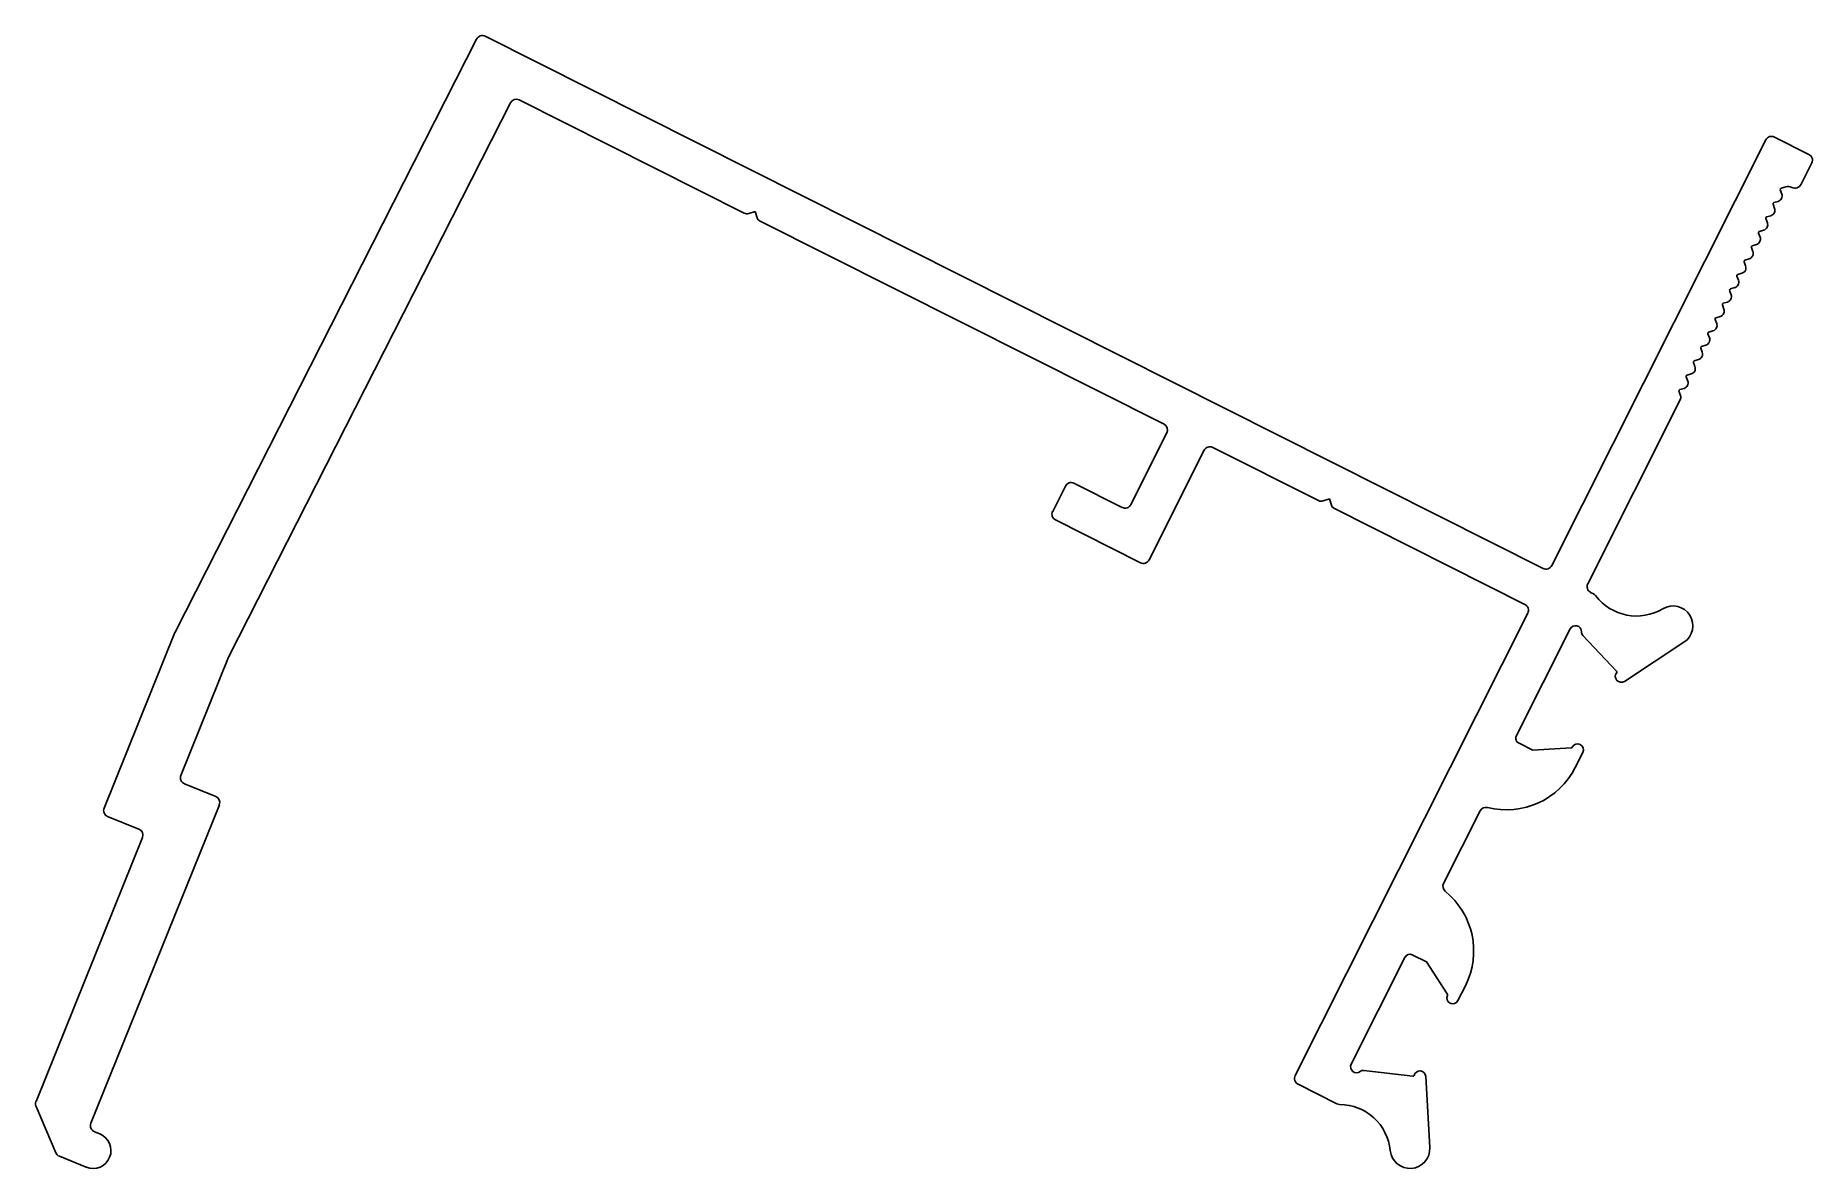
# Model space of a CAD drawing. Extents: x -28.6 to 41.3, y 0.4 to 45.
import ezdxf

# ---------------------------------------------------------------- set-up
doc = ezdxf.new("R2010")
doc.units = 0
doc.header["$MEASUREMENT"] = 0
doc.layers.get('0').update_dxf_attribs({"linetype": 'CONTINUOUS'})

msp = doc.modelspace()

# ---------------------------------------------------------------- linework, layer by layer
for p, q in [((-11.264, 44.844), (-23.119, 21.531)), ((30.67, 24.032), (-10.925, 44.956)), ((-21.003, 20.568), (-9.93, 42.343)), ((-9.591, 42.454), (-0.739, 38)), ((39.428, 40.881), (31.009, 24.144)), ((41.121, 40.312), (39.767, 40.993)), ((40.811, 39.134), (41.233, 39.973)), ((39.745, 38.415), (39.91, 38.464)), ((40.055, 38.753), (39.996, 38.915)), ((40.029, 38.981), (40.207, 39.034)), ((-0.561, 37.987), (-0.314, 38.069)), ((-0.314, 38.069), (-0.232, 37.821)), ((39.486, 37.622), (39.427, 37.784)), ((39.46, 37.849), (39.625, 37.899)), ((39.77, 38.187), (39.712, 38.349)), ((-0.115, 37.687), (15.765, 29.698)), ((39.201, 37.056), (39.142, 37.218)), ((39.175, 37.284), (39.341, 37.333)), ((38.917, 36.49), (38.858, 36.652)), ((38.891, 36.718), (39.056, 36.768)), ((38.322, 35.587), (38.487, 35.636)), ((38.632, 35.925), (38.573, 36.087)), ((38.606, 36.152), (38.771, 36.202)), ((38.063, 34.793), (38.004, 34.956)), ((38.037, 35.021), (38.202, 35.071)), ((38.348, 35.359), (38.289, 35.521)), ((37.778, 34.228), (37.72, 34.39)), ((37.753, 34.455), (37.918, 34.505)), ((37.494, 33.662), (37.435, 33.824)), ((37.468, 33.89), (37.633, 33.939)), ((37.209, 33.097), (37.151, 33.259)), ((37.184, 33.324), (37.349, 33.374)), ((36.615, 32.193), (36.78, 32.242)), ((36.925, 32.531), (36.866, 32.693)), ((36.899, 32.759), (37.064, 32.808)), ((36.356, 31.4), (36.297, 31.562)), ((36.33, 31.627), (36.495, 31.677)), ((36.64, 31.965), (36.582, 32.127)), ((36.071, 30.834), (36.012, 30.996)), ((36.045, 31.062), (36.211, 31.111)), ((32.425, 23.431), (36.061, 30.658)), ((15.877, 29.359), (14.459, 26.54)), ((15.176, 24.37), (17.343, 28.678)), ((17.682, 28.79), (21.841, 26.698)), ((11.886, 27.268), (11.387, 26.276)), ((14.12, 26.427), (12.225, 27.381)), ((22.018, 26.685), (22.266, 26.767)), ((22.266, 26.767), (22.348, 26.519)), ((11.499, 25.937), (14.837, 24.258)), ((22.464, 26.385), (29.957, 22.615)), ((32.645, 23.038), (32.537, 23.092)), ((30.069, 22.276), (20.922, 4.092)), ((-23.128, 21.511), (-25.91, 14.611)), ((29.615, 17.441), (31.735, 21.654)), ((32.231, 21.401), (33.561, 19.989)), ((33.868, 19.593), (36.206, 21.128)), ((-22.887, 15.897), (-21.012, 20.548)), ((30.268, 16.887), (29.705, 17.17)), ((31.767, 16.973), (30.268, 16.887)), ((31.935, 16.209), (32.231, 16.797)), ((-21.517, 15.072), (-22.747, 15.568)), ((-26.427, 2.217), (-21.377, 14.744)), ((-25.77, 14.282), (-24.54, 13.786)), ((26.758, 11.649), (28.194, 14.503)), ((-24.4, 13.458), (-28.585, 3.077)), ((23.127, 4.542), (25.246, 8.756)), ((25.517, 8.845), (26.08, 8.562)), ((26.08, 8.562), (26.904, 7.307)), ((27.323, 7.04), (27.618, 7.628)), ((25.552, 4.069), (23.626, 4.295)), ((21.034, 3.753), (22.558, 2.987)), ((26.215, 1.266), (26.054, 4.058)), ((-28.583, 2.881), (-27.807, 1.058)), ((-26.081, 1.805), (-26.287, 1.888)), ((-27.667, 0.92), (-26.609, 0.494))]:
    msp.add_line(p, q)
for centre, radius, start, end in [((-11.038, 44.73), 0.252, 63.29541, 153.29549), ((-9.705, 42.228), 0.252, 63.29545, 153.04545), ((39.654, 40.768), 0.252, 63.29541, 153.29549), ((41.007, 40.087), 0.252, 333.29541, 63.29549), ((40.567, 39.257), 0.273, 243.29545, 333.29545), ((39.846, 38.677), 0.222, 286.67939, 19.91151), ((40.044, 38.932), 0.0505, 106.67938, 199.91151), ((40.3, 38.725), 0.322, 63.29545, 106.67938), ((-0.634, 38.208), 0.232, 243.29545, 288.29545), ((-0.011, 37.894), 0.232, 198.29545, 243.29545), ((39.474, 37.801), 0.0505, 106.67938, 199.91151), ((39.561, 38.112), 0.222, 286.67939, 19.91151), ((39.759, 38.367), 0.0505, 106.67938, 199.91151), ((38.992, 36.98), 0.222, 286.67939, 19.91151), ((39.19, 37.235), 0.0505, 106.67938, 199.91151), ((39.277, 37.546), 0.222, 286.67939, 19.91151), ((38.708, 36.415), 0.222, 286.67939, 19.91151), ((38.905, 36.67), 0.0505, 106.67938, 199.91151), ((38.423, 35.849), 0.222, 286.67939, 19.91151), ((38.621, 36.104), 0.0505, 106.67938, 199.91151), ((38.052, 34.973), 0.0505, 106.67938, 199.91151), ((38.139, 35.283), 0.222, 286.67939, 19.91151), ((38.336, 35.538), 0.0505, 106.67938, 199.91151), ((37.767, 34.407), 0.0505, 106.67938, 199.91151), ((37.854, 34.718), 0.222, 286.67939, 19.91151), ((37.285, 33.587), 0.222, 286.67939, 19.91151), ((37.483, 33.841), 0.0505, 106.67938, 199.91151), ((37.57, 34.152), 0.222, 286.67939, 19.91151), ((37, 33.021), 0.222, 286.67939, 19.91151), ((37.198, 33.276), 0.0505, 106.67938, 199.91151), ((36.629, 32.145), 0.0505, 106.67938, 199.91151), ((36.716, 32.455), 0.222, 286.67939, 19.91151), ((36.914, 32.71), 0.0505, 106.67938, 199.91151), ((36.344, 31.579), 0.0505, 106.67938, 199.91151), ((36.431, 31.89), 0.222, 286.67939, 19.91151), ((36.06, 31.013), 0.0505, 106.67938, 199.91151), ((35.862, 30.758), 0.222, 333.29545, 19.91151), ((36.147, 31.324), 0.222, 286.67939, 19.91151), ((15.652, 29.473), 0.252, 333.29545, 63.29545), ((17.569, 28.565), 0.252, 63.29541, 153.29549), ((12.111, 27.155), 0.252, 63.29541, 153.29549), ((21.945, 26.906), 0.232, 243.29545, 288.29545), ((11.612, 26.163), 0.252, 153.29541, 243.29549), ((14.233, 26.653), 0.252, 243.29541, 333.29549), ((22.568, 26.592), 0.232, 198.29545, 243.29545), ((14.951, 24.483), 0.252, 243.29541, 333.29549), ((30.783, 24.258), 0.252, 243.29541, 333.29549), ((32.651, 23.318), 0.252, 153.29541, 243.29549), ((29.844, 22.39), 0.252, 333.29541, 63.29549), ((32.529, 22.809), 0.257, 37.09846, 63.29545), ((34.345, 24.182), 2.02, 217.09846, 300.81705), ((35.779, 21.779), 0.779, 303.29545, 120.81705), ((31.943, 21.55), 0.233, 358.91366, 153.29545), ((-22.891, 21.415), 0.257, 153.04545, 158.04545), ((32.381, 21.542), 0.205, 178.91366, 223.29544), ((-20.774, 20.452), 0.257, 153.04545, 158.04545), ((33.741, 19.787), 0.232, 140.10491, 303.29545), ((33.532, 19.962), 0.0404, 320.10491, 43.29544), ((29.796, 17.35), 0.202, 153.29545, 243.29545), ((31.763, 17.032), 0.0586, 273.29544, 333.29544), ((32.023, 16.901), 0.232, 333.29545, 153.29544), ((29.228, 17.571), 3.03, 255.73354, 333.29545), ((-22.653, 15.802), 0.252, 158.04545, 248.04545), ((-21.611, 14.838), 0.252, 338.04545, 68.04545), ((-25.676, 14.516), 0.252, 158.04545, 248.04545), ((28.419, 14.389), 0.252, 75.73354, 153.29548), ((-24.634, 13.552), 0.252, 338.04545, 68.04545), ((26.983, 11.535), 0.252, 153.29541, 230.85736), ((24.911, 8.989), 3.03, 333.29545, 50.85736), ((25.427, 8.665), 0.202, 63.29545, 153.29545), ((27.115, 7.144), 0.232, 153.29546, 333.29545), ((26.855, 7.275), 0.0586, 333.29546, 33.29546), ((23.334, 4.438), 0.233, 153.29545, 307.67724), ((23.602, 4.091), 0.205, 83.29546, 127.67724), ((25.822, 4.045), 0.232, 3.29544, 166.48598), ((21.147, 3.979), 0.252, 153.29541, 243.29549), ((25.557, 4.109), 0.0404, 263.29546, 346.48598), ((-28.347, 2.981), 0.257, 158.04545, 203.04545), ((22.673, 3.216), 0.257, 243.29545, 269.4925), ((22.653, 0.94), 2.02, 5.77385, 89.4925), ((-26.193, 2.123), 0.252, 158.04541, 248.04549), ((-26.345, 1.149), 0.707, 248.04545, 68.04545), ((-27.571, 1.158), 0.257, 203.04545, 248.04545), ((25.437, 1.221), 0.779, 185.77385, 3.29544)]:
    msp.add_arc(centre, radius, start, end)

doc.saveas('drawing.dxf')
